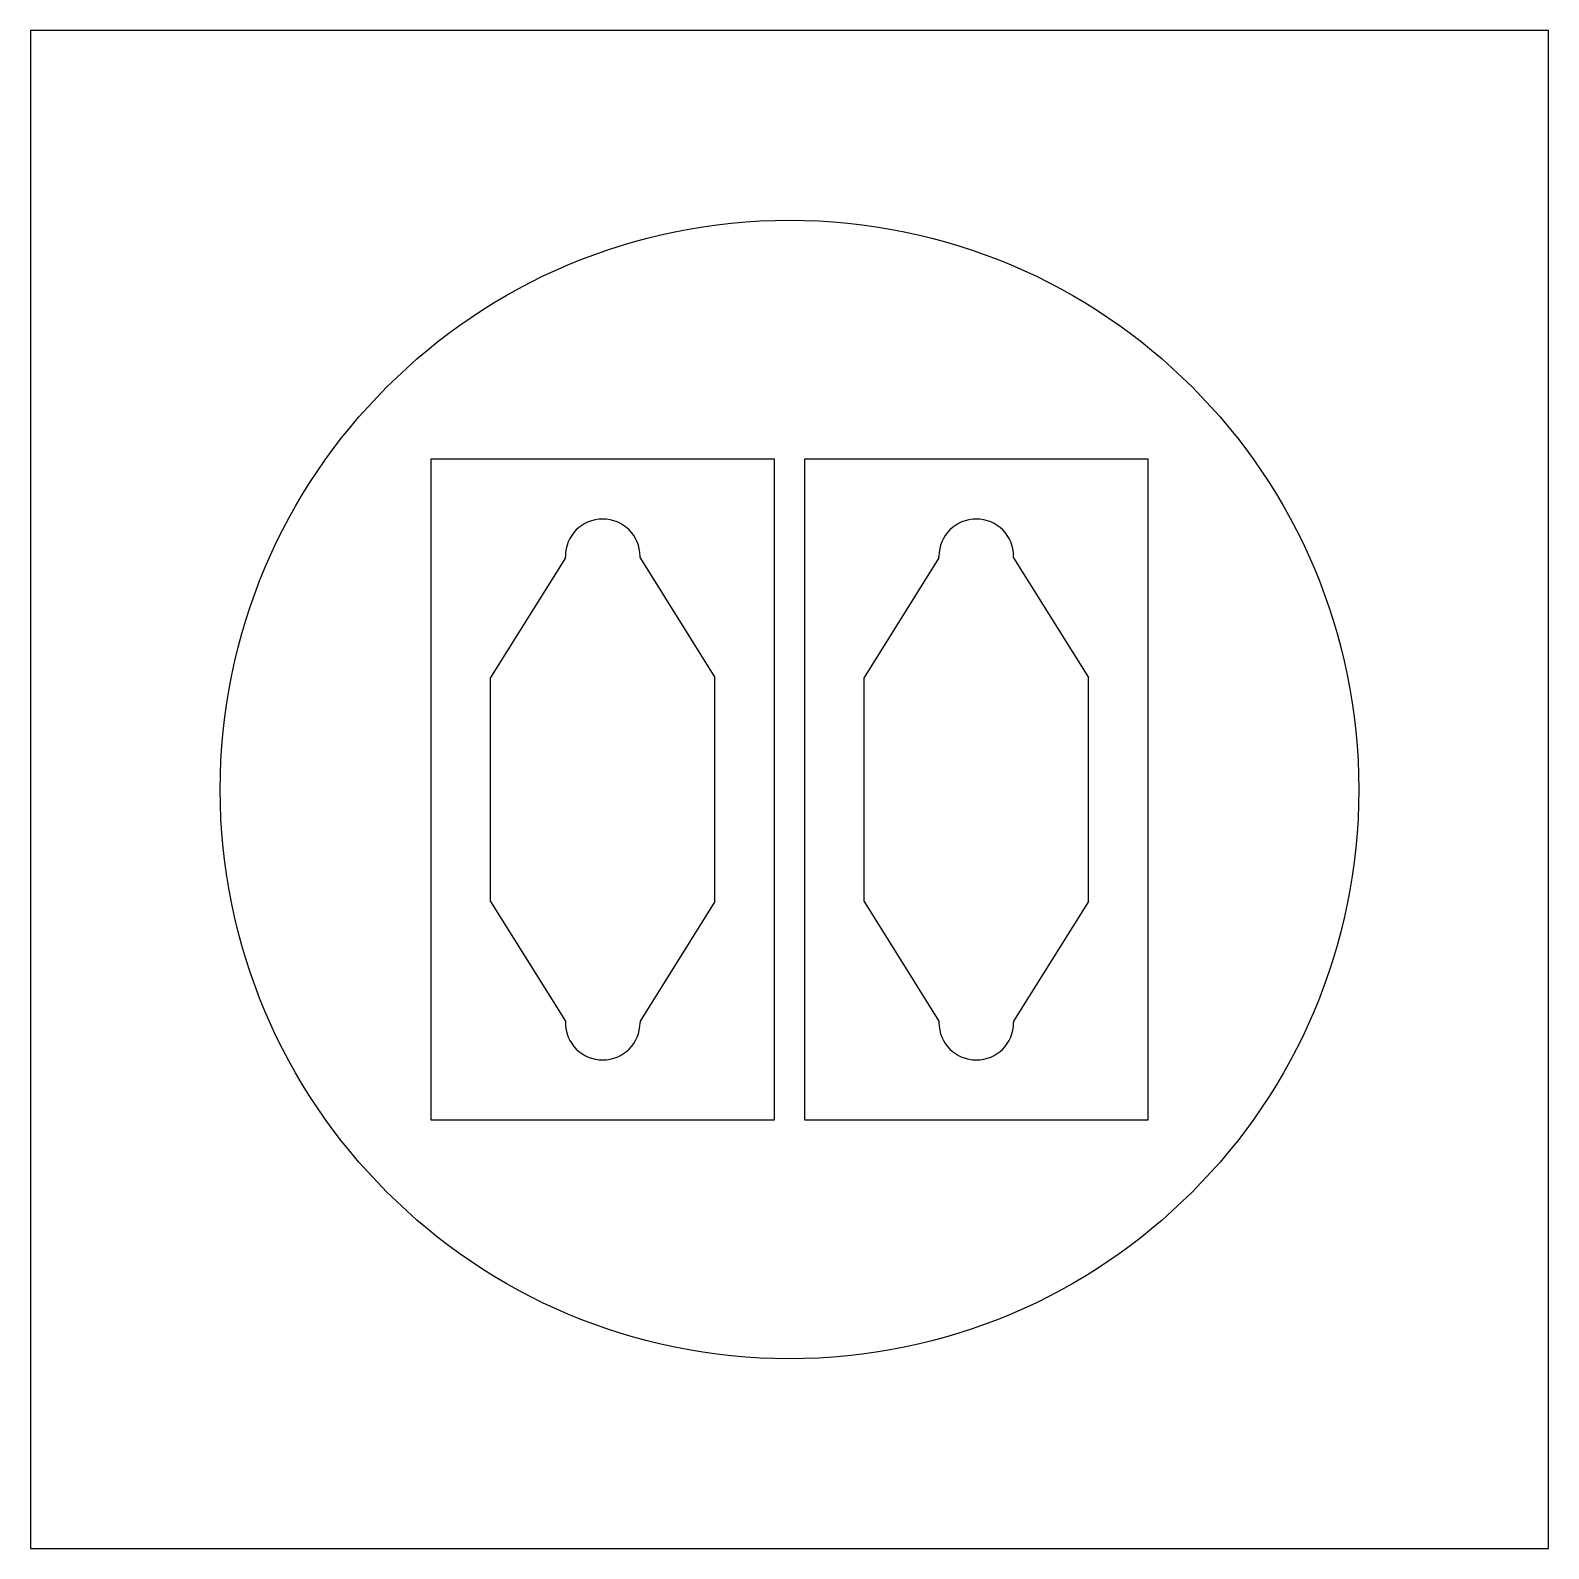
# Model space of a CAD drawing. Header units: millimetres. Extents: x -51 to 51, y -51 to 51.
import ezdxf

# ---------------------------------------------------------------- set-up
doc = ezdxf.new("R2010")
doc.units = ezdxf.units.MM
for name, color, linetype in [('Sketch', 7, 'CONTINUOUS'), ('Sketch001', 7, 'CONTINUOUS'), ('Sketch002', 7, 'CONTINUOUS'), ('Sketch003', 7, 'CONTINUOUS'), ('Sketch004', 7, 'CONTINUOUS'), ('Sketch007', 7, 'CONTINUOUS')]:
    doc.layers.add(name, color=color, linetype=linetype)

msp = doc.modelspace()

# ---------------------------------------------------------------- linework, layer by layer
at = {"layer": 'Sketch'}
msp.add_circle((0, 0), 38.1, dxfattribs=at)
at = {"layer": 'Sketch001'}
for p, q in [((50.8, 50.8), (-50.8, 50.8)), ((-50.8, 50.8), (-50.8, -50.8)), ((50.8, -50.8), (50.8, 50.8)), ((-50.8, -50.8), (50.8, -50.8))]:
    msp.add_line(p, q, dxfattribs=at)
at = {"layer": 'Sketch002'}
for p, q in [((-1, 22.1), (-24, 22.1)), ((-24, 22.1), (-24, -22.1)), ((-1, -22.1), (-1, 22.1)), ((-24, -22.1), (-1, -22.1))]:
    msp.add_line(p, q, dxfattribs=at)
at = {"layer": 'Sketch003'}
for p, q in [((-15, 15.5), (-20, 7.5)), ((-15, 15.5), (-15, 15.6)), ((-10, 15.5), (-10, 15.6)), ((-10, 15.5), (-5, 7.5)), ((-20, -7.5), (-20, 7.5)), ((-5, -7.5), (-5, 7.5)), ((-20, -7.5), (-15, -15.5)), ((-5, -7.5), (-10, -15.5)), ((-15, -15.5), (-15, -15.6)), ((-10, -15.5), (-10, -15.6))]:
    msp.add_line(p, q, dxfattribs=at)
for centre, start, end in [((-12.5, 15.6), 0, 180), ((-12.5, -15.6), 180, 0)]:
    msp.add_arc(centre, 2.5, start, end, dxfattribs=at)
at = {"layer": 'Sketch004'}
for p, q in [((24, 22.1), (1, 22.1)), ((1, 22.1), (1, -22.1)), ((24, -22.1), (24, 22.1)), ((1, -22.1), (24, -22.1))]:
    msp.add_line(p, q, dxfattribs=at)
at = {"layer": 'Sketch007'}
for p, q in [((10, 15.5), (5, 7.5)), ((10, 15.5), (10, 15.6)), ((15, 15.5), (15, 15.6)), ((15, 15.5), (20, 7.5)), ((5, -7.5), (5, 7.5)), ((20, -7.5), (20, 7.5)), ((5, -7.5), (10, -15.5)), ((20, -7.5), (15, -15.5)), ((10, -15.5), (10, -15.6)), ((15, -15.5), (15, -15.6))]:
    msp.add_line(p, q, dxfattribs=at)
for centre, start, end in [((12.5, 15.6), 0, 180), ((12.5, -15.6), 180, 0)]:
    msp.add_arc(centre, 2.5, start, end, dxfattribs=at)

doc.saveas('drawing.dxf')
